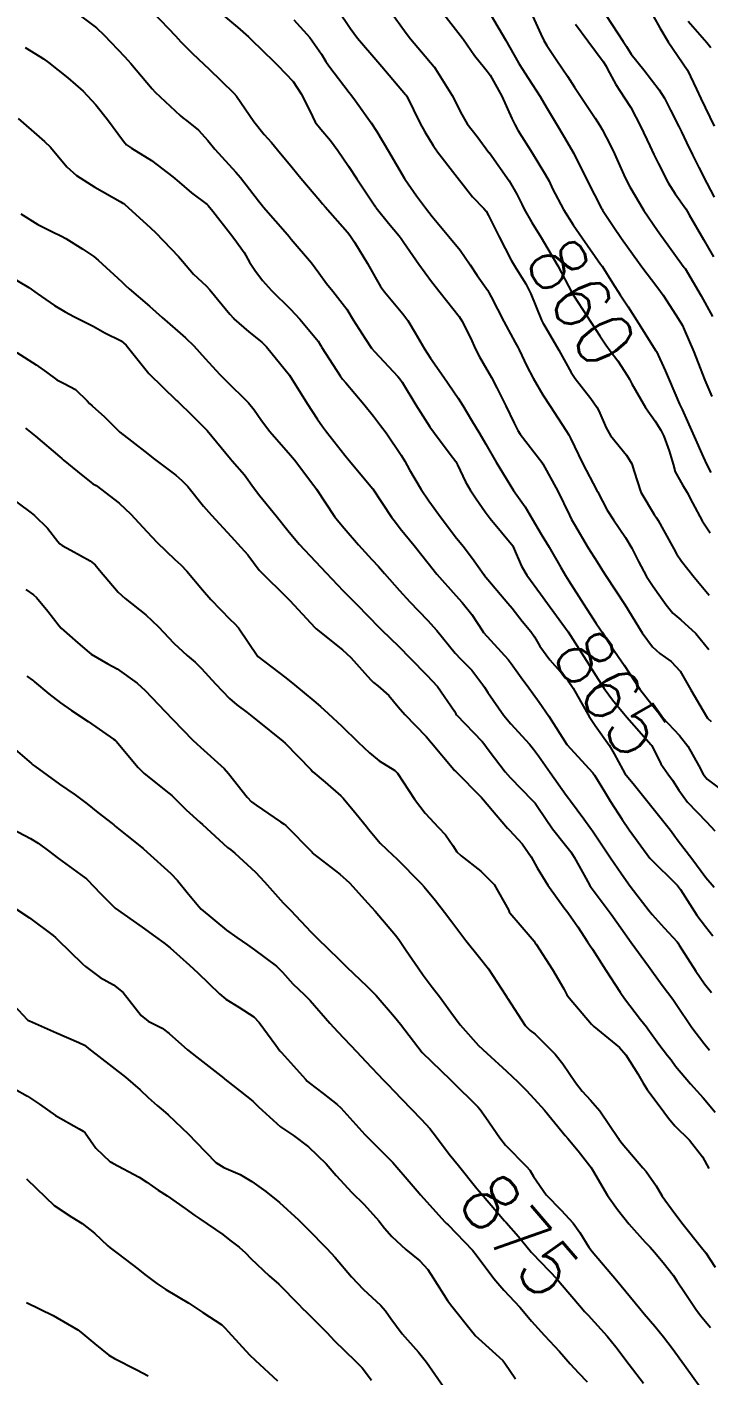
# Model space of a CAD drawing. Header units: metres. Extents: x 307586 to 320046, y 7427249 to 7434250.
# Drawn here: x 319273.5 to 319321.9, y 7427391 to 7427486.8 of the extents above; entities that cross this region are included whole.
import ezdxf
from ezdxf.enums import TextEntityAlignment as Align

# ---------------------------------------------------------------- set-up
doc = ezdxf.new("R2010")
doc.units = ezdxf.units.M
doc.header["$MEASUREMENT"] = 0
for name, color, linetype in [('Cotas', 45, 'Continuous'), ('Curvas de Nivel 1m', 11, 'Continuous'), ('Curvas de Nivel 5m', 15, 'Continuous')]:
    doc.layers.add(name, color=color, linetype=linetype)
doc.styles.add('Style-STANDARD', font='STANDARD.shx')

msp = doc.modelspace()

# ---------------------------------------------------------------- linework, layer by layer
at = {"layer": 'Curvas de Nivel 1m', "flags": 128}
for points, elevation in [([(319282.458, 7427487.782), (319284.037, 7427486.124), (319284.429, 7427485.71), (319285.221, 7427484.908), (319286.088, 7427484.095), (319286.408, 7427483.794), (319288.189, 7427482.072), (319288.381, 7427481.838), (319289.615, 7427480.057), (319290.354, 7427479.125), (319290.853, 7427478.547), (319291.298, 7427478.036), (319292.324, 7427476.778), (319292.946, 7427476.014), (319294.297, 7427474.443), (319294.496, 7427474.198), (319294.667, 7427473.994), (319296.266, 7427472.182), (319296.428, 7427471.968), (319296.76, 7427471.463), (319297.682, 7427469.956), (319298.233, 7427468.988), (319298.612, 7427468.329), (319298.897, 7427467.94), (319300.2, 7427466.383), (319300.546, 7427465.916), (319301.066, 7427465.029), (319301.729, 7427463.904), (319302.163, 7427463.24), (319303.112, 7427461.89), (319304.131, 7427460.391), (319304.454, 7427459.875), (319305.069, 7427458.823), (319305.66, 7427457.857), (319306.092, 7427457.129), (319306.83, 7427455.842), (319308.053, 7427453.83), (319308.887, 7427452.663), (319309.375, 7427451.81), (319310.017, 7427450.721), (319310.593, 7427449.794), (319311.409, 7427448.365), (319311.744, 7427447.782), (319311.977, 7427447.407), (319313.035, 7427445.769), (319313.939, 7427444.387), (319314.185, 7427444.006), (319314.345, 7427443.754), (319314.976, 7427442.797), (319315.701, 7427441.733), (319315.908, 7427441.414), (319317.04, 7427439.718), (319317.872, 7427438.632), (319318.291, 7427438.128), (319318.65, 7427437.698), (319319.844, 7427436.418), (319320.449, 7427435.674), (319321.215, 7427434.27), (319321.536, 7427433.663), (319321.81, 7427433.327), (319322.764, 7427432.607)], 864), ([(319286.864, 7427488.086), (319288.443, 7427486.751), (319289.222, 7427486.062), (319290.421, 7427484.903), (319290.855, 7427484.481), (319291.319, 7427484.036), (319292.396, 7427482.882), (319292.981, 7427482.014), (319293.577, 7427480.802), (319293.972, 7427480.004), (319294.358, 7427479.505), (319295.06, 7427478.699), (319295.579, 7427477.981), (319296.326, 7427476.868), (319296.932, 7427475.964), (319298.197, 7427474.048), (319298.262, 7427473.95), (319298.292, 7427473.911), (319299.17, 7427472.83), (319299.936, 7427471.925), (319300.079, 7427471.732), (319300.266, 7427471.457), (319301.321, 7427469.909), (319302.231, 7427468.67), (319302.844, 7427467.894), (319304.198, 7427466.186), (319304.395, 7427465.877), (319304.992, 7427464.679), (319305.355, 7427463.862), (319305.629, 7427463.32), (319306.159, 7427462.427), (319306.491, 7427461.847), (319306.869, 7427461.115), (319307.51, 7427459.836), (319308.111, 7427458.604), (319308.369, 7427458.09), (319308.539, 7427457.823), (319310.073, 7427455.837), (319310.097, 7427455.8), (319310.141, 7427455.731), (319311.197, 7427453.789), (319312.036, 7427452.073), (319312.179, 7427451.779), (319312.381, 7427451.423), (319313.365, 7427449.766), (319313.993, 7427448.758), (319314.383, 7427448.15), (319314.632, 7427447.75), (319315.953, 7427445.73), (319317.204, 7427443.717), (319317.923, 7427442.721), (319318.453, 7427442.236), (319319.263, 7427441.69), (319319.903, 7427440.991), (319320.655, 7427439.672), (319321.758, 7427437.767), (319321.831, 7427437.66), (319321.862, 7427437.624), (319322.095, 7427437.42)], 863), ([(319295.581, 7427487.983), (319296.444, 7427486.686), (319296.98, 7427485.965), (319298.416, 7427484.292), (319298.711, 7427483.947), (319300.393, 7427481.973), (319300.413, 7427481.95), (319300.426, 7427481.93), (319300.466, 7427481.855), (319301.428, 7427479.914), (319301.755, 7427479.307), (319302.347, 7427478.332), (319302.652, 7427477.897), (319303.892, 7427476.312), (319304.229, 7427475.881), (319304.312, 7427475.766), (319305.135, 7427474.702), (319305.948, 7427473.855), (319306.112, 7427473.673), (319306.288, 7427473.372), (319307.034, 7427471.842), (319307.889, 7427470.193), (319308.098, 7427469.831), (319308.241, 7427469.611), (319308.934, 7427468.524), (319309.277, 7427467.814), (319310.055, 7427465.942), (319310.115, 7427465.801), (319310.14, 7427465.748), (319310.192, 7427465.662), (319311.287, 7427463.789), (319312.157, 7427462.222), (319312.438, 7427461.777), (319313.542, 7427460.356), (319313.974, 7427459.761), (319314.12, 7427459.49), (319314.628, 7427458.272), (319314.949, 7427457.747), (319316.082, 7427456.34), (319316.469, 7427455.726), (319316.623, 7427455.169), (319317.11, 7427453.719), (319318.037, 7427452.121), (319318.211, 7427451.883), (319318.321, 7427451.706), (319318.704, 7427451.019), (319319.44, 7427449.688), (319319.646, 7427449.331), (319319.994, 7427448.802), (319320.901, 7427447.671), (319321.964, 7427446.381)], 861), ([(319302.937, 7427487.895), (319304.434, 7427485.967), (319304.497, 7427485.879), (319305.292, 7427484.737), (319306.004, 7427483.856), (319306.194, 7427483.636), (319306.408, 7427483.331), (319307.231, 7427481.842), (319307.947, 7427480.256), (319308.138, 7427479.832), (319308.359, 7427479.437), (319309.372, 7427477.82), (319310.32, 7427476.259), (319310.577, 7427475.797), (319310.834, 7427475.268), (319311.6, 7427473.787), (319312.282, 7427472.695), (319312.928, 7427471.773), (319314.245, 7427469.915), (319314.348, 7427469.758), (319315.078, 7427468.594), (319315.644, 7427467.739), (319316.21, 7427466.876), (319316.934, 7427465.723), (319318.173, 7427463.759), (319318.192, 7427463.728), (319318.202, 7427463.71), (319318.825, 7427462.365), (319319.115, 7427461.696), (319319.851, 7427459.961), (319319.979, 7427459.682), (319320.027, 7427459.587), (319320.12, 7427459.379), (319320.881, 7427457.672), (319321.536, 7427456.21), (319321.787, 7427455.663), (319322.067, 7427455.105)], 859), ([(319309.291, 7427487.822), (319309.992, 7427486.262), (319310.218, 7427485.812), (319310.429, 7427485.443), (319311.076, 7427484.456), (319311.543, 7427483.793), (319311.899, 7427483.279), (319312.4, 7427482.495), (319312.862, 7427481.775), (319313.854, 7427480.282), (319314.195, 7427479.762), (319314.36, 7427479.477), (319314.945, 7427478.347), (319315.23, 7427477.747), (319315.999, 7427476.054), (319316.146, 7427475.733), (319316.201, 7427475.621), (319316.31, 7427475.411), (319317.315, 7427473.72), (319318.279, 7427472.306), (319318.53, 7427471.96), (319318.717, 7427471.703), (319320, 7427469.93), (319320.185, 7427469.681), (319320.208, 7427469.646), (319320.242, 7427469.599), (319321.377, 7427467.668), (319322.201, 7427466.2)], 857), ([(319317.891, 7427487.716), (319318.448, 7427486.711), (319319.032, 7427485.704), (319320.413, 7427483.69), (319321.057, 7427482.337), (319321.37, 7427481.675), (319322.319, 7427479.705)], 854), ([(319292.452, 7427487.282), (319293.576, 7427486.009), (319294.421, 7427484.837), (319294.73, 7427484.31), (319294.94, 7427483.992), (319296.385, 7427482.107), (319296.488, 7427481.969), (319296.834, 7427481.51), (319297.954, 7427479.954), (319298.357, 7427479.329), (319299.168, 7427477.942), (319300.314, 7427475.992), (319300.352, 7427475.929), (319301.16, 7427474.77), (319301.799, 7427473.905), (319302.287, 7427473.295), (319303.466, 7427471.888), (319304.258, 7427470.9), (319304.973, 7427469.869), (319305.476, 7427469.102), (319306.225, 7427468.028), (319306.337, 7427467.849), (319306.468, 7427467.599), (319307.375, 7427465.838), (319308.178, 7427464.353), (319308.368, 7427464.02), (319308.462, 7427463.826), (319309.001, 7427462.657), (319309.444, 7427461.811), (319310.135, 7427460.637), (319310.676, 7427459.794), (319311.77, 7427458.119), (319311.982, 7427457.781), (319312.099, 7427457.551), (319312.96, 7427455.771), (319313.982, 7427453.832), (319314.023, 7427453.76), (319314.052, 7427453.699), (319314.714, 7427452.425), (319315.152, 7427451.743), (319316.014, 7427450.494), (319316.466, 7427449.725), (319316.939, 7427448.775), (319317.494, 7427447.715), (319317.972, 7427446.996), (319318.905, 7427445.696), (319319.383, 7427445.124), (319319.942, 7427444.634), (319321.011, 7427443.669), (319321.922, 7427442.533)], 862), ([(319306.459, 7427487.578), (319307.492, 7427485.839), (319308.417, 7427484.228), (319308.655, 7427483.828), (319309.124, 7427483.105), (319309.945, 7427481.814), (319310.382, 7427481.095), (319311.151, 7427479.798), (319311.599, 7427479.035), (319312.343, 7427477.78), (319313.341, 7427475.77), (319314.294, 7427473.917), (319314.347, 7427473.813), (319314.381, 7427473.759), (319315.143, 7427472.609), (319315.734, 7427471.738), (319316.262, 7427470.982), (319317.181, 7427469.721), (319318.229, 7427468.315), (319318.491, 7427467.971), (319318.677, 7427467.703), (319319.581, 7427466.31), (319319.98, 7427465.683), (319320.058, 7427465.548), (319320.189, 7427465.267), (319320.858, 7427463.673), (319321.32, 7427462.51), (319321.655, 7427461.665), (319322.136, 7427460.513)], 858), ([(319312.451, 7427486.969), (319313.34, 7427485.771), (319314.418, 7427484.309), (319314.63, 7427483.972), (319314.743, 7427483.755), (319315.326, 7427482.67), (319315.952, 7427481.737), (319316.383, 7427481.053), (319317.067, 7427479.723), (319317.749, 7427478.316), (319318.031, 7427477.713), (319318.333, 7427477.078), (319319.048, 7427475.699), (319319.534, 7427474.92), (319320.294, 7427473.835), (319320.394, 7427473.679), (319320.54, 7427473.428), (319321.563, 7427471.667), (319322.254, 7427470.432)], 856), ([(319320.455, 7427487.175), (319321.792, 7427485.67), (319322.068, 7427485.304)], 853), ([(319273.37, 7427485.304), (319274.417, 7427484.666), (319274.676, 7427484.497), (319275.033, 7427484.231), (319276.397, 7427483.154), (319277.477, 7427482.199), (319278.373, 7427481.244), (319279.217, 7427480.181), (319280.348, 7427478.646), (319280.574, 7427478.395), (319280.91, 7427478.161), (319282.33, 7427477.272), (319283.847, 7427476.125), (319284.309, 7427475.73), (319285.186, 7427474.991), (319286.294, 7427474.151), (319286.357, 7427474.089), (319286.689, 7427473.684), (319287.947, 7427472.073), (319288.259, 7427471.665), (319288.914, 7427470.728), (319289.311, 7427470.054), (319289.669, 7427469.481), (319290.23, 7427468.742), (319290.869, 7427468.034), (319292.203, 7427466.705), (319292.867, 7427466.013), (319294.177, 7427464.428), (319294.342, 7427464.165), (319294.445, 7427463.996), (319294.968, 7427463.181), (319295.74, 7427461.976), (319295.909, 7427461.742), (319296.138, 7427461.469), (319297.427, 7427459.957), (319298.114, 7427459.107), (319298.618, 7427458.453), (319299, 7427457.937), (319300.079, 7427456.338), (319300.334, 7427455.917), (319300.675, 7427455.305), (319301.498, 7427453.906), (319302.041, 7427453.103), (319302.926, 7427451.891), (319304.009, 7427450.442), (319304.257, 7427450.127), (319304.47, 7427449.873), (319305.138, 7427449.006), (319305.956, 7427447.85), (319305.982, 7427447.816), (319307.65, 7427445.833), (319307.949, 7427445.457), (319308.669, 7427444.548), (319309.287, 7427443.81), (319309.552, 7427443.431), (319309.923, 7427442.766), (319310.628, 7427441.793), (319311.892, 7427440.376), (319312.304, 7427439.776), (319312.841, 7427438.803), (319313.423, 7427437.764), (319313.853, 7427437.124), (319314.842, 7427435.745), (319315.215, 7427435.127), (319315.815, 7427433.973), (319315.972, 7427433.728), (319316.645, 7427432.881), (319317.596, 7427431.712), (319317.789, 7427431.47), (319319.202, 7427429.688), (319319.439, 7427429.364), (319319.755, 7427428.936), (319320.724, 7427427.67), (319321.723, 7427426.335), (319322.3, 7427425.651)], 866), ([(319272.862, 7427480.255), (319274.35, 7427478.964), (319274.745, 7427478.633), (319275.154, 7427478.228), (319276.322, 7427476.836), (319277.007, 7427476.203), (319278.305, 7427475.371), (319280.102, 7427474.364), (319280.294, 7427474.255), (319280.348, 7427474.223), (319280.417, 7427474.168), (319282.268, 7427472.502), (319282.638, 7427472.136), (319284.246, 7427470.458), (319284.409, 7427470.282), (319284.548, 7427470.115), (319285.33, 7427469.2), (319286.226, 7427468.363), (319286.492, 7427468.087), (319287.907, 7427466.363), (319288.153, 7427466.07), (319288.192, 7427466.026), (319289.243, 7427465.114), (319290.176, 7427464.364), (319290.507, 7427464.037), (319292.143, 7427462.02), (319293.403, 7427460.007), (319294.112, 7427458.91), (319294.484, 7427458.372), (319294.778, 7427457.99), (319296.078, 7427456.336), (319296.373, 7427455.967), (319298.053, 7427453.95), (319299.387, 7427451.93), (319299.662, 7427451.568), (319300.015, 7427451.132), (319301.003, 7427449.91), (319301.991, 7427448.66), (319302.619, 7427447.894), (319303.96, 7427446.374), (319304.418, 7427445.873), (319305.099, 7427445.017), (319305.854, 7427443.851), (319305.931, 7427443.749), (319307.665, 7427441.832), (319307.9, 7427441.528), (319308.609, 7427440.535), (319309.148, 7427439.811), (319309.453, 7427439.381), (319309.873, 7427438.785), (319310.566, 7427437.793), (319311.833, 7427435.78), (319313.684, 7427433.761), (319313.744, 7427433.692), (319313.811, 7427433.593), (319314.508, 7427432.451), (319314.956, 7427431.738), (319315.774, 7427430.449), (319316.269, 7427429.725), (319317.743, 7427427.71), (319319.714, 7427425.755), (319319.775, 7427425.679), (319319.913, 7427425.475), (319321.07, 7427423.666), (319321.685, 7427422.839), (319322.223, 7427422.196)], 867), ([(319273.053, 7427473.48), (319274.27, 7427472.726), (319275.265, 7427472.225), (319275.951, 7427471.905), (319276.258, 7427471.734), (319277.462, 7427470.986), (319278.245, 7427470.444), (319278.557, 7427470.187), (319280.228, 7427468.644), (319280.471, 7427468.412), (319280.753, 7427468.162), (319282.205, 7427466.916), (319283.098, 7427466.131), (319284.184, 7427465.182), (319284.753, 7427464.686), (319285.355, 7427464.102), (319286.16, 7427463.214), (319287.183, 7427462.08), (319288.133, 7427461.126), (319288.678, 7427460.612), (319289.24, 7427460.053), (319289.641, 7427459.57), (319290.111, 7427458.865), (319290.71, 7427458.034), (319292.08, 7427456.499), (319292.493, 7427456.016), (319293.871, 7427454.185), (319294.009, 7427454), (319294.052, 7427453.931), (319295.343, 7427451.98), (319295.636, 7427451.593), (319296.015, 7427451.142), (319297.052, 7427449.96), (319297.993, 7427448.936), (319298.467, 7427448.422), (319298.9, 7427447.936), (319299.965, 7427446.724), (319300.697, 7427445.913), (319301.94, 7427444.622), (319302.61, 7427443.893), (319303.909, 7427442.282), (319304.285, 7427441.874), (319305.087, 7427441.054), (319305.885, 7427440.025), (319306.003, 7427439.849), (319306.241, 7427439.485), (319307.363, 7427437.835), (319307.854, 7427437.256), (319309.203, 7427435.809), (319309.481, 7427435.457), (319309.825, 7427434.973), (319310.657, 7427433.792), (319311.797, 7427432.192), (319311.974, 7427431.957), (319312.113, 7427431.775), (319313.046, 7427430.489), (319313.592, 7427429.753), (319313.662, 7427429.652), (319313.76, 7427429.5), (319314.949, 7427427.738), (319315.726, 7427426.598), (319316.354, 7427425.724), (319317.696, 7427423.971), (319317.81, 7427423.825), (319317.909, 7427423.707), (319318.749, 7427422.759), (319319.674, 7427421.751), (319319.729, 7427421.679), (319319.833, 7427421.515), (319321.005, 7427419.666), (319321.634, 7427418.774), (319322.124, 7427418.148)], 868), ([(319272.231, 7427469.078), (319273.616, 7427468.246), (319274.217, 7427467.837), (319275.457, 7427466.968), (319276.198, 7427466.516), (319276.831, 7427466.204), (319278.186, 7427465.5), (319279.032, 7427465.027), (319280.176, 7427464.459), (319280.54, 7427464.156), (319282.143, 7427462.14), (319284.124, 7427460.224), (319284.174, 7427460.17), (319284.226, 7427460.118), (319285.195, 7427459.185), (319286.105, 7427458.287), (319286.287, 7427458.088), (319287.281, 7427456.882), (319287.957, 7427456.071), (319288.072, 7427455.938), (319288.947, 7427454.942), (319289.596, 7427454.047), (319290.044, 7427453.446), (319291.196, 7427452.028), (319292.013, 7427450.987), (319292.833, 7427450.012), (319293.991, 7427448.777), (319294.37, 7427448.377), (319294.737, 7427447.989), (319295.964, 7427446.698), (319296.681, 7427445.963), (319297.94, 7427444.689), (319298.304, 7427444.312), (319298.682, 7427443.939), (319299.915, 7427442.753), (319300.722, 7427441.912), (319301.891, 7427440.701), (319302.646, 7427439.892), (319303.866, 7427438.14), (319303.952, 7427437.967), (319304.014, 7427437.878), (319305.835, 7427435.992), (319305.957, 7427435.849), (319306.332, 7427435.34), (319307.461, 7427433.834), (319307.807, 7427433.438), (319309.4, 7427431.806), (319309.584, 7427431.606), (319309.778, 7427431.328), (319310.835, 7427429.789), (319311.751, 7427428.632), (319312.132, 7427428.16), (319312.376, 7427427.771), (319313.188, 7427426.29), (319313.47, 7427425.754), (319313.568, 7427425.609), (319313.71, 7427425.435), (319314.984, 7427423.737), (319315.683, 7427422.753), (319316.418, 7427421.723), (319317.648, 7427420.038), (319317.885, 7427419.706), (319318.626, 7427418.689), (319319.371, 7427417.684), (319319.618, 7427417.324), (319320.724, 7427415.669), (319321.582, 7427414.555), (319321.986, 7427414.063)], 869), ([(319273.384, 7427458.247), (319274.095, 7427457.699), (319275.822, 7427456.214), (319275.959, 7427456.099), (319276.071, 7427456.01), (319277.089, 7427455.173), (319278.055, 7427454.388), (319278.177, 7427454.311), (319278.412, 7427454.185), (319280.035, 7427452.933), (319280.872, 7427452.152), (319282.011, 7427450.916), (319282.733, 7427450.133), (319283.991, 7427448.918), (319284.417, 7427448.544), (319284.857, 7427448.107), (319285.963, 7427446.765), (319286.55, 7427446.084), (319287.939, 7427444.655), (319288.24, 7427444.37), (319288.523, 7427444.061), (319289.903, 7427442.04), (319291.888, 7427440.518), (319292.506, 7427440.014), (319293.872, 7427438.888), (319294.354, 7427438.479), (319294.883, 7427437.985), (319295.85, 7427437.078), (319297.025, 7427435.958), (319297.825, 7427435.182), (319298.508, 7427434.627), (319299.624, 7427433.923), (319299.81, 7427433.743), (319301.026, 7427431.908), (319301.773, 7427430.893), (319302.733, 7427429.89), (319303.235, 7427429.362), (319303.75, 7427428.599), (319304.041, 7427428.162), (319304.344, 7427427.864), (319305.727, 7427426.792), (319306.678, 7427425.84), (319307.695, 7427424.038), (319307.756, 7427423.892), (319307.793, 7427423.829), (319308.52, 7427422.977), (319309.518, 7427421.802), (319309.581, 7427421.72), (319309.661, 7427421.597), (319310.826, 7427419.788), (319311.629, 7427418.426), (319311.854, 7427418.005), (319312.007, 7427417.774), (319313.595, 7427415.9), (319313.754, 7427415.748), (319315.578, 7427414.244), (319316.032, 7427413.725), (319316.89, 7427412.386), (319317.264, 7427411.713), (319317.546, 7427411.27), (319318.738, 7427409.692), (319319.067, 7427409.236), (319319.513, 7427408.693), (319320.561, 7427407.669), (319321.485, 7427406.492), (319321.924, 7427405.653)], 871), ([(319272.042, 7427453.552), (319273.785, 7427452.242), (319274.021, 7427452.052), (319274.946, 7427451.16), (319275.675, 7427450.215), (319275.829, 7427450.04), (319276, 7427449.914), (319276.606, 7427449.594), (319277.989, 7427448.843), (319278.342, 7427448.54), (319278.651, 7427448.18), (319279.96, 7427446.615), (319280.461, 7427446.155), (319281.942, 7427445.004), (319282.838, 7427444.131), (319283.916, 7427442.984), (319284.873, 7427442.105), (319285.437, 7427441.636), (319285.894, 7427441.184), (319286.875, 7427440.08), (319287.873, 7427439.042), (319288.404, 7427438.598), (319289.128, 7427438.051), (319289.854, 7427437.475), (319291.678, 7427436.022), (319291.832, 7427435.882), (319293.652, 7427434.002), (319293.811, 7427433.849), (319294.683, 7427433.104), (319295.786, 7427432.143), (319295.955, 7427431.968), (319296.871, 7427430.86), (319297.613, 7427429.951), (319297.761, 7427429.755), (319298.58, 7427428.766), (319299.477, 7427427.924), (319299.739, 7427427.685), (319301.507, 7427425.902), (319301.711, 7427425.677), (319302.513, 7427424.699), (319303.146, 7427423.878), (319303.682, 7427423.17), (319304.671, 7427421.86), (319305.651, 7427420.635), (319306.27, 7427419.844), (319307.508, 7427417.947), (319307.58, 7427417.83), (319307.622, 7427417.764), (319308.889, 7427415.811), (319309.246, 7427415.462), (319309.587, 7427415.193), (319311.011, 7427413.786), (319311.563, 7427413.099), (319312.457, 7427411.766), (319312.924, 7427411.146), (319313.53, 7427410.506), (319314.18, 7427409.743), (319315.503, 7427407.781), (319315.538, 7427407.73), (319315.784, 7427407.441), (319317.24, 7427405.712), (319317.47, 7427405.432), (319318.181, 7427404.42), (319318.625, 7427403.692), (319319.436, 7427402.542), (319320.117, 7427401.673), (319321.409, 7427400.033), (319321.71, 7427399.655), (319322.389, 7427398.641)], 872), ([(319273.417, 7427446.79), (319273.956, 7427446.417), (319274.158, 7427446.237), (319274.97, 7427445.252), (319275.778, 7427444.212), (319275.931, 7427444.052), (319277.108, 7427443.005), (319277.905, 7427442.311), (319278.063, 7427442.188), (319279.239, 7427441.513), (319279.893, 7427441.162), (319281.326, 7427440.146), (319281.878, 7427439.626), (319283.306, 7427438.126), (319283.855, 7427437.567), (319285.274, 7427436.098), (319285.563, 7427435.827), (319285.828, 7427435.596), (319287.49, 7427434.073), (319287.808, 7427433.725), (319289.142, 7427432.05), (319289.452, 7427431.718), (319289.777, 7427431.466), (319291.493, 7427430.295), (319291.764, 7427430.112), (319291.878, 7427430.019), (319293.744, 7427428.125), (319293.805, 7427428.061), (319293.877, 7427427.998), (319295.722, 7427426.578), (319296.401, 7427425.963), (319297.699, 7427424.516), (319297.968, 7427424.219), (319298.228, 7427423.942), (319299.668, 7427422.243), (319299.904, 7427421.918), (319300.419, 7427421.148), (319301.278, 7427419.904), (319301.638, 7427419.398), (319302.287, 7427418.547), (319302.808, 7427417.882), (319303.606, 7427416.752), (319304.278, 7427415.863), (319305.578, 7427414.398), (319306.153, 7427413.844), (319307.554, 7427412.578), (319308.357, 7427411.818), (319308.95, 7427411.222), (319309.531, 7427410.61), (319310.251, 7427409.793), (319311.508, 7427408.249), (319311.724, 7427407.995), (319311.92, 7427407.774), (319312.638, 7427406.91), (319313.474, 7427405.852), (319313.544, 7427405.749), (319313.658, 7427405.561), (319314.744, 7427403.737), (319315.438, 7427402.731), (319316.243, 7427401.722), (319317.41, 7427400.417), (319317.757, 7427400.055), (319318.077, 7427399.7), (319318.678, 7427398.973), (319319.387, 7427398.073), (319319.664, 7427397.677), (319320.244, 7427396.797), (319321.009, 7427395.663), (319321.348, 7427395.217), (319322.05, 7427394.359)], 873), ([(319273.492, 7427440.639), (319273.884, 7427440.347), (319273.945, 7427440.301), (319274.024, 7427440.238), (319275.04, 7427439.388), (319275.868, 7427438.739), (319276.651, 7427438.202), (319277.851, 7427437.415), (319279.644, 7427436.163), (319279.758, 7427436.086), (319279.831, 7427436.011), (319281.381, 7427434.144), (319281.807, 7427433.732), (319283.575, 7427432.334), (319283.784, 7427432.168), (319283.835, 7427432.119), (319284.802, 7427431.134), (319285.765, 7427430.269), (319285.967, 7427430.088), (319287.747, 7427428.468), (319287.965, 7427428.286), (319288.252, 7427428.062), (319289.723, 7427426.718), (319290.363, 7427426.034), (319291.698, 7427424.519), (319291.951, 7427424.272), (319292.223, 7427424.012), (319293.67, 7427422.443), (319294.123, 7427421.985), (319295.649, 7427420.534), (319296.223, 7427419.964), (319297.63, 7427418.612), (319297.97, 7427418.288), (319298.294, 7427417.94), (319299.601, 7427416.438), (319300.03, 7427415.916), (319301.573, 7427413.9), (319303.545, 7427411.989), (319303.664, 7427411.869), (319305.525, 7427410.024), (319305.676, 7427409.848), (319306.084, 7427409.278), (319307.086, 7427407.834), (319307.495, 7427407.32), (319308.989, 7427405.807), (319309.204, 7427405.538), (319309.466, 7427405.092), (319310.373, 7427403.791), (319311.437, 7427402.705), (319312.293, 7427401.767), (319312.759, 7427401.102), (319313.406, 7427400.075), (319313.647, 7427399.748), (319315.383, 7427397.73), (319317.033, 7427395.713), (319317.349, 7427395.332), (319318.096, 7427394.455), (319318.721, 7427393.689), (319319.321, 7427392.888), (319320.192, 7427391.671), (319321.288, 7427390.173)], 874), ([(319271.988, 7427430.031), (319273.752, 7427429.099), (319274.295, 7427428.779), (319275.031, 7427428.221), (319275.735, 7427427.675), (319277.548, 7427426.359), (319277.714, 7427426.237), (319277.765, 7427426.189), (319278.718, 7427425.19), (319279.694, 7427424.222), (319279.769, 7427424.159), (319281.673, 7427422.798), (319282.618, 7427422.126), (319283.222, 7427421.68), (319283.655, 7427421.327), (319285.032, 7427420.096), (319285.638, 7427419.548), (319287.174, 7427418.074), (319287.617, 7427417.691), (319288.537, 7427417.128), (319289.599, 7427416.429), (319289.995, 7427416.036), (319291.182, 7427414.419), (319291.466, 7427414.021), (319291.571, 7427413.898), (319293.282, 7427411.994), (319293.408, 7427411.858), (319293.54, 7427411.742), (319294.523, 7427410.99), (319295.525, 7427410.205), (319295.778, 7427409.967), (319297.504, 7427408.063), (319297.56, 7427408.006), (319297.613, 7427407.948), (319299.475, 7427406.076), (319299.617, 7427405.919), (319300.644, 7427404.725), (319301.355, 7427403.901), (319301.451, 7427403.789), (319303.183, 7427401.874), (319303.304, 7427401.754), (319303.421, 7427401.644), (319305.137, 7427399.853), (319305.4, 7427399.527), (319306.657, 7427397.837), (319307.371, 7427397.016), (319308.501, 7427395.813), (319308.892, 7427395.351), (319309.343, 7427394.798), (319310.25, 7427393.791), (319311.316, 7427392.655), (319312.089, 7427391.768), (319312.672, 7427391.135), (319313.29, 7427390.489)], 876), ([(319272.483, 7427424.252), (319273.681, 7427423.456), (319275.351, 7427422.215), (319275.52, 7427422.071), (319275.66, 7427421.933), (319277.428, 7427420.192), (319277.641, 7427419.996), (319278.69, 7427419.231), (319279.628, 7427418.709), (319280.337, 7427418.153), (319281.599, 7427416.527), (319282.098, 7427416.132), (319283.089, 7427415.618), (319283.584, 7427415.248), (319284.891, 7427414.097), (319285.565, 7427413.574), (319287.472, 7427412.071), (319287.542, 7427412.013), (319288.641, 7427411.16), (319289.527, 7427410.427), (319289.94, 7427410.036), (319291.509, 7427408.619), (319291.863, 7427408.371), (319292.433, 7427408.006), (319293.491, 7427407.198), (319294.754, 7427405.977), (319295.465, 7427405.163), (319296.571, 7427403.959), (319297.44, 7427403.107), (319298.479, 7427401.934), (319298.893, 7427401.403), (319299.412, 7427400.819), (319300.409, 7427399.91), (319301.395, 7427399.098), (319301.973, 7427398.475), (319302.339, 7427397.886), (319303.359, 7427396.27), (319303.663, 7427395.867), (319305.076, 7427394.112), (319305.285, 7427393.85), (319305.332, 7427393.799), (319305.806, 7427393.364), (319307.306, 7427392.007), (319307.445, 7427391.828), (319308.194, 7427390.719)], 877), ([(319272.593, 7427417.235), (319273.514, 7427416.231), (319273.558, 7427416.196), (319273.592, 7427416.177), (319273.68, 7427416.141), (319275.584, 7427415.303), (319277.168, 7427414.603), (319277.575, 7427414.417), (319277.708, 7427414.322), (319277.867, 7427414.186), (319279.554, 7427412.879), (319280.489, 7427412.151), (319281.534, 7427411.238), (319282.101, 7427410.704), (319282.75, 7427410.122), (319283.172, 7427409.768), (319283.517, 7427409.473), (319284.97, 7427408.095), (319285.495, 7427407.553), (319286.917, 7427406.076), (319287.469, 7427405.717), (319288.634, 7427405.222), (319289.46, 7427404.742), (319290.453, 7427404.03), (319291.441, 7427403.229), (319292.77, 7427402), (319293.103, 7427401.678), (319293.417, 7427401.372), (319294.8, 7427399.976), (319295.396, 7427399.328), (319296.544, 7427397.958), (319297.37, 7427397.088), (319298.63, 7427395.931), (319298.971, 7427395.548), (319299.344, 7427394.999), (319300.148, 7427393.912), (319301.313, 7427392.603), (319301.881, 7427391.891), (319302.456, 7427391.044), (319303.283, 7427389.87)], 878), ([(319272.61, 7427411.32), (319273.529, 7427410.802), (319274.373, 7427410.221), (319275.511, 7427409.414), (319277.212, 7427408.478), (319277.495, 7427408.317), (319277.62, 7427408.188), (319278.393, 7427407.087), (319279.388, 7427406.161), (319279.437, 7427406.125), (319279.472, 7427406.104), (319279.591, 7427406.04), (319281.462, 7427405.05), (319282.01, 7427404.683), (319282.824, 7427404.119), (319283.447, 7427403.708), (319284.729, 7427402.801), (319285.426, 7427402.31), (319285.767, 7427402.087), (319287.412, 7427400.965), (319287.913, 7427400.568), (319288.569, 7427400.053), (319289.011, 7427399.658), (319289.395, 7427399.268), (319290.704, 7427398.027), (319291.374, 7427397.439), (319292.811, 7427395.998), (319293.069, 7427395.713), (319293.347, 7427395.435), (319294.824, 7427393.975), (319295.325, 7427393.442), (319296.824, 7427391.955), (319297.298, 7427391.481), (319297.966, 7427390.616)], 879), ([(319273.46, 7427396.121), (319275.343, 7427395.214), (319277.107, 7427394.192), (319277.33, 7427394.026), (319278.304, 7427393.19), (319279.306, 7427392.397), (319279.706, 7427392.156), (319281.295, 7427391.356), (319282.093, 7427390.93)], 881)]:
    msp.add_lwpolyline(points, dxfattribs=dict(at, elevation=elevation))
at = {"layer": 'Curvas de Nivel 5m', "flags": 128}
for points, elevation in [([(319276.621, 7427488.048), (319278.44, 7427486.694), (319278.986, 7427486.184), (319280.418, 7427484.677), (319280.659, 7427484.41), (319280.871, 7427484.163), (319282.386, 7427482.367), (319282.603, 7427482.138), (319284.366, 7427480.477), (319284.56, 7427480.312), (319284.828, 7427480.113), (319285.683, 7427479.427), (319286.349, 7427478.689), (319286.839, 7427478.085), (319288.319, 7427476.454), (319288.663, 7427476.066), (319289.931, 7427474.419), (319290.217, 7427474.051), (319290.292, 7427473.961), (319292.01, 7427472.024), (319292.118, 7427471.878), (319292.26, 7427471.679), (319293.711, 7427470.005), (319294.236, 7427469.295), (319294.769, 7427468.532), (319295.22, 7427467.985), (319296.204, 7427466.719), (319296.675, 7427465.965), (319297.515, 7427464.621), (319297.968, 7427463.952), (319298.169, 7427463.699), (319299.841, 7427461.925), (319299.979, 7427461.76), (319300.139, 7427461.518), (319301.112, 7427459.91), (319302.108, 7427458.361), (319302.433, 7427457.897), (319303.564, 7427456.402), (319303.948, 7427455.881), (319304.071, 7427455.649), (319304.638, 7427454.45), (319304.979, 7427453.866), (319305.412, 7427453.228), (319306.038, 7427452.313), (319306.389, 7427451.846), (319308.004, 7427449.895), (319308.043, 7427449.829), (319308.632, 7427448.463), (319309.002, 7427447.815), (319309.963, 7427446.481), (319310.463, 7427445.795), (319311.933, 7427443.78), (319313.222, 7427441.767), (319313.897, 7427440.693), (319314.5, 7427439.751), (319315.079, 7427438.946), (319315.866, 7427438.011), (319316.112, 7427437.728), (319317.834, 7427435.764), (319317.872, 7427435.709), (319318.53, 7427434.409), (319319.013, 7427433.692), (319319.356, 7427433.235), (319319.801, 7427432.525), (319320.426, 7427431.674), (319321.772, 7427430.297), (319322.358, 7427429.651)], 865), ([(319299.277, 7427487.942), (319300.439, 7427486.323), (319300.743, 7427485.925), (319301.509, 7427484.999), (319302.413, 7427483.938), (319302.444, 7427483.9), (319302.51, 7427483.801), (319303.693, 7427481.887), (319304.373, 7427480.551), (319304.767, 7427479.874), (319305.463, 7427478.972), (319306.313, 7427477.85), (319306.342, 7427477.81), (319307.751, 7427475.836), (319308.303, 7427474.887), (319308.646, 7427474.175), (319308.821, 7427473.822), (319309.353, 7427472.883), (319310.022, 7427471.804), (319310.267, 7427471.409), (319311.204, 7427469.79), (319312.224, 7427467.851), (319312.261, 7427467.78), (319312.337, 7427467.663), (319313.57, 7427465.766), (319314.184, 7427464.824), (319314.607, 7427464.183), (319314.933, 7427463.749), (319315.465, 7427463.04), (319316.155, 7427461.984), (319316.295, 7427461.729), (319316.464, 7427461.411), (319317.436, 7427459.717), (319318.113, 7427458.75), (319318.53, 7427458.127), (319318.734, 7427457.701), (319319.125, 7427456.657), (319319.397, 7427455.69), (319319.545, 7427455.165), (319320.058, 7427454.224), (319320.382, 7427453.677), (319320.76, 7427452.959), (319321.465, 7427451.666), (319322.02, 7427450.82)], 860), ([(319314.632, 7427487.586), (319315.855, 7427485.739), (319316.074, 7427485.38), (319316.424, 7427484.842), (319317.305, 7427483.721), (319318.399, 7427482.301), (319318.773, 7427481.706), (319319.216, 7427480.862), (319319.793, 7427479.689), (319319.984, 7427479.311), (319320.352, 7427478.564), (319320.78, 7427477.676), (319321.21, 7427476.79), (319321.783, 7427475.665), (319322.303, 7427474.666)], 855), ([(319272.781, 7427463.636), (319274.151, 7427462.747), (319274.878, 7427462.229), (319275.619, 7427461.699), (319276.135, 7427461.432), (319276.937, 7427461.008), (319277.772, 7427460.194), (319277.94, 7427460.011), (319278.119, 7427459.845), (319278.992, 7427459.057), (319279.888, 7427458.163), (319280.1, 7427457.969), (319280.915, 7427457.327), (319282.077, 7427456.434), (319282.454, 7427456.136), (319284.061, 7427454.91), (319284.493, 7427454.55), (319284.91, 7427454.107), (319286.032, 7427452.724), (319286.603, 7427452.084), (319288.008, 7427450.571), (319288.232, 7427450.293), (319288.439, 7427450.063), (319289.191, 7427449.248), (319289.984, 7427448.173), (319290.095, 7427448.039), (319291.956, 7427446.235), (319292.165, 7427446.018), (319293.934, 7427444.101), (319293.979, 7427444.045), (319294.032, 7427443.999), (319295.911, 7427442.504), (319296.508, 7427441.964), (319297.887, 7427440.398), (319298.115, 7427440.177), (319298.419, 7427439.942), (319299.198, 7427439.252), (319299.868, 7427438.463), (319300.335, 7427437.915), (319301.84, 7427436.351), (319302.241, 7427435.896), (319303.814, 7427433.997), (319303.874, 7427433.939), (319303.937, 7427433.878), (319305.785, 7427432.009), (319305.932, 7427431.849), (319306.828, 7427430.784), (319307.64, 7427429.831), (319307.762, 7427429.705), (319308.67, 7427428.734), (319309.306, 7427427.807), (319309.731, 7427427.026), (319310.484, 7427425.792), (319311.696, 7427424.113), (319311.845, 7427423.928), (319311.962, 7427423.776), (319312.616, 7427422.829), (319313.321, 7427421.755), (319313.459, 7427421.551), (319313.658, 7427421.245), (319314.623, 7427419.74), (319315.627, 7427418.181), (319315.937, 7427417.727), (319317.072, 7427416.244), (319317.493, 7427415.711), (319317.592, 7427415.574), (319318.374, 7427414.491), (319319.004, 7427413.689), (319319.249, 7427413.364), (319319.565, 7427412.937), (319320.638, 7427411.669), (319321.538, 7427410.675), (319322.377, 7427409.647)], 870), ([(319272.653, 7427435.423), (319273.815, 7427434.436), (319273.918, 7427434.342), (319274.039, 7427434.237), (319275.794, 7427432.958), (319276.908, 7427432.199), (319277.777, 7427431.568), (319278.538, 7427430.946), (319279.534, 7427430.163), (319279.665, 7427430.065), (319279.761, 7427429.984), (319280.598, 7427429.308), (319281.745, 7427428.384), (319282.04, 7427428.137), (319283.72, 7427426.623), (319284.185, 7427426.113), (319284.87, 7427425.268), (319285.695, 7427424.271), (319285.872, 7427424.088), (319287.671, 7427422.581), (319288.393, 7427422.059), (319289.151, 7427421.541), (319289.654, 7427421.183), (319291.216, 7427420.024), (319291.639, 7427419.61), (319292.388, 7427418.766), (319293.197, 7427417.996), (319293.617, 7427417.584), (319295.009, 7427415.976), (319295.587, 7427415.354), (319296.908, 7427413.957), (319297.562, 7427413.249), (319298.82, 7427411.931), (319299.178, 7427411.564), (319299.536, 7427411.194), (319300.766, 7427409.908), (319301.515, 7427409.145), (319302.114, 7427408.496), (319302.593, 7427407.884), (319303.485, 7427406.683), (319304.137, 7427405.863), (319305.457, 7427404.233), (319305.779, 7427403.847), (319307.425, 7427401.944), (319307.526, 7427401.828), (319308.415, 7427400.817), (319309.242, 7427399.802), (319309.315, 7427399.714), (319309.401, 7427399.626), (319311.158, 7427397.782), (319311.379, 7427397.53), (319312.877, 7427395.757), (319313.102, 7427395.505), (319313.348, 7427395.238), (319314.699, 7427393.736), (319315.322, 7427392.981), (319316.264, 7427391.72), (319317.29, 7427390.393)], 875), ([(319273.46, 7427404.925), (319274.164, 7427404.223), (319275.435, 7427403.022), (319276.671, 7427402.198), (319277.418, 7427401.739), (319278.296, 7427401.061), (319279.23, 7427400.163), (319279.401, 7427400.009), (319279.966, 7427399.583), (319281.379, 7427398.532), (319281.866, 7427398.133), (319282.719, 7427397.472), (319283.362, 7427397.067), (319284.995, 7427396.094), (319285.351, 7427395.86), (319285.997, 7427395.433), (319287.338, 7427394.545), (319287.58, 7427394.311), (319287.787, 7427394.063), (319289.309, 7427392.413), (319289.694, 7427392.036), (319291.288, 7427390.578)], 880)]:
    msp.add_lwpolyline(points, dxfattribs=dict(at, elevation=elevation))

# ---------------------------------------------------------------- texts
at = {"layer": 'Cotas', "style": 'Style-STANDARD'}
for s, rotation, p in [('860', 301.41918, (319312.885, 7427467.207, 860)), ('865', 305.22638, (319314.97, 7427439.409, 865)), ('875', 310.70732, (319308.498, 7427400.894, 875))]:
    msp.add_text(s, height=4, rotation=rotation, dxfattribs=at).set_placement(p, align=Align.MIDDLE_CENTER)

doc.saveas('drawing.dxf')
